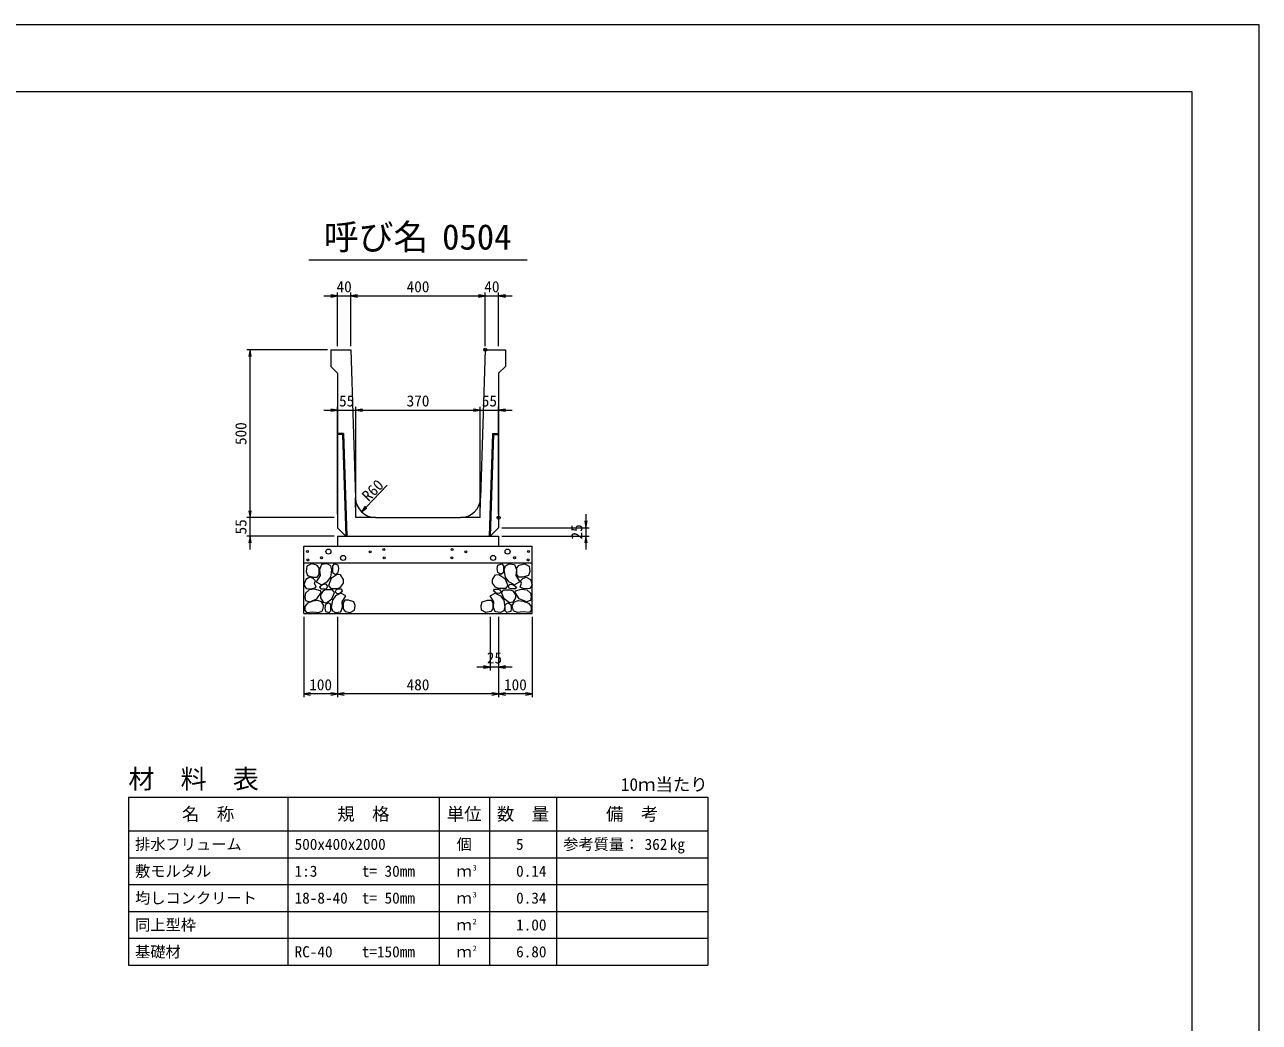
# Model space of a CAD drawing. Units: millimetres at full size. Extents: x 33640 to 42050, y -5940 to 0.
# Drawn here: x 38374 to 42050, y -2970 to 0 of the extents above; entities that cross this region are included whole.
import ezdxf
from ezdxf.enums import TextEntityAlignment as Align

# ---------------------------------------------------------------- set-up
doc = ezdxf.new("R2010")
doc.units = ezdxf.units.MM
doc.header["$LTSCALE"] = 18
doc.header["$PDMODE"] = 32
doc.header["$PDSIZE"] = 9
doc.linetypes.add('DASHED_SPACED', pattern=[12, 6, -6])
for name, color, linetype, lineweight in [('D-DCR-HCHn', 4, 'Continuous', 9), ('D-MTR-FRAM', 7, 'Continuous', 13), ('D-MTR-LINE', 7, 'Continuous', 13), ('D-STR-DIM', 7, 'Continuous', 13), ('D-STR-STRn', 1, 'Continuous', 13), ('D-TTL', 2, 'Continuous', 13), ('D-TTL-TXT', 7, 'Continuous', 13)]:
    doc.layers.add(name, color=color, linetype=linetype, lineweight=lineweight)
doc.layers.add('D-MTR', color=7, linetype='Continuous')
doc.layers.add('D-MTR-TXT', color=7, linetype='Continuous')
doc.styles.add('ＭＳ ゴシック', font='')
doc.styles.get('ＭＳ ゴシック').set_extended_font_data('MS Gothic')

# ---------------------------------------------------------------- blocks, each defined once
blk = doc.blocks.new('open_arrow')
at = {"color": 0, "linetype": 'Continuous', "lineweight": -2}
blk.add_lwpolyline([(7.5, 1.25), (0, 0), (7.5, -1.25)], dxfattribs=at)

msp = doc.modelspace()

# ---------------------------------------------------------------- linework, layer by layer
at = {"layer": 'D-DCR-HCHn'}
for points in [[(39243.4, -1608.8), (39227.8, -1605.34), (39213.93, -1612.27), (39212.19, -1627.87), (39215.66, -1640.01), (39233, -1645.21), (39245.13, -1645.21), (39250.33, -1636.54), (39250.33, -1617.47)], [(39257.27, -1607.07), (39252.07, -1622.67), (39253.8, -1640.01), (39241.67, -1659.08), (39257.27, -1667.75), (39274.6, -1659.08), (39285, -1645.21), (39288.47, -1622.67), (39285, -1610.54), (39274.6, -1605.34)], [(39290.21, -1610.54), (39290.21, -1631.34), (39298.87, -1636.54), (39307.54, -1631.34), (39309.28, -1619.21), (39307.54, -1608.8), (39295.41, -1605.34)], [(39799.79, -1610.54), (39799.79, -1631.34), (39791.13, -1636.54), (39782.46, -1631.34), (39780.72, -1619.21), (39782.46, -1608.8), (39794.59, -1605.34)], [(39832.73, -1607.07), (39837.93, -1622.67), (39836.2, -1640.01), (39848.33, -1659.08), (39832.73, -1667.75), (39815.4, -1659.08), (39805, -1645.21), (39801.53, -1622.67), (39805, -1610.54), (39815.4, -1605.34)], [(39846.6, -1608.8), (39862.2, -1605.34), (39876.07, -1612.27), (39877.81, -1627.87), (39874.34, -1640.01), (39857, -1645.21), (39844.87, -1645.21), (39839.67, -1636.54), (39839.67, -1617.47)], [(39210.46, -1652.14), (39205.26, -1667.75), (39212.19, -1678.15), (39229.53, -1679.88), (39241.37, -1674.8), (39236.46, -1662.55), (39239.93, -1655.61), (39233, -1648.68), (39222.6, -1645.21)], [(39286.74, -1648.68), (39278.07, -1669.48), (39285, -1678.15), (39305.81, -1678.15), (39314.48, -1674.68), (39323.14, -1662.55), (39323.14, -1652.14), (39314.48, -1638.28), (39304.07, -1636.54)], [(39803.26, -1648.68), (39811.93, -1669.48), (39805, -1678.15), (39784.19, -1678.15), (39775.52, -1674.68), (39766.86, -1662.55), (39766.86, -1652.14), (39775.52, -1638.28), (39785.93, -1636.54)], [(39879.54, -1652.14), (39884.74, -1667.75), (39877.81, -1678.15), (39860.47, -1679.88), (39848.63, -1674.8), (39853.54, -1662.55), (39850.07, -1655.61), (39857, -1648.68), (39867.4, -1645.21)], [(39243.37, -1709.74), (39256.21, -1690.48), (39254.6, -1685.67), (39236.95, -1680.85), (39220.89, -1682.46), (39209.66, -1692.09), (39208.05, -1703.32), (39209.66, -1714.56), (39222.5, -1717.77)], [(39260.73, -1667.75), (39252.07, -1674.68), (39255.53, -1679.88), (39267.67, -1679.88), (39272.87, -1678.15), (39276.34, -1671.21), (39271.14, -1666.01)], [(39288.31, -1709.74), (39296.34, -1690.48), (39289.92, -1682.46), (39270.65, -1682.46), (39262.63, -1685.67), (39254.6, -1696.9), (39254.6, -1706.53), (39262.63, -1719.37), (39272.26, -1720.98)], [(39312.39, -1692.09), (39320.41, -1685.67), (39317.2, -1680.85), (39305.97, -1680.85), (39301.15, -1682.46), (39297.94, -1688.88), (39302.76, -1693.69)], [(39777.61, -1692.09), (39769.59, -1685.67), (39772.8, -1680.85), (39784.03, -1680.85), (39788.85, -1682.46), (39792.06, -1688.88), (39787.24, -1693.69)], [(39801.69, -1709.74), (39793.66, -1690.48), (39800.08, -1682.46), (39819.35, -1682.46), (39827.37, -1685.67), (39835.4, -1696.9), (39835.4, -1706.53), (39827.37, -1719.37), (39817.74, -1720.98)], [(39829.27, -1667.75), (39837.93, -1674.68), (39834.47, -1679.88), (39822.33, -1679.88), (39817.13, -1678.15), (39813.66, -1671.21), (39818.86, -1666.01)], [(39846.63, -1709.74), (39833.79, -1690.48), (39835.4, -1685.67), (39853.05, -1680.85), (39869.11, -1682.46), (39880.34, -1692.09), (39881.95, -1703.32), (39880.34, -1714.56), (39867.5, -1717.77)], [(39249.79, -1749.87), (39261.02, -1745.06), (39264.23, -1729.01), (39257.81, -1717.77), (39246.58, -1714.56), (39232.13, -1716.16), (39216.08, -1722.58), (39208.05, -1732.22), (39208.05, -1743.45), (39212.87, -1749.87), (39232.13, -1748.27)], [(39285.1, -1745.06), (39285.1, -1725.8), (39277.08, -1720.98), (39269.05, -1725.8), (39267.44, -1737.03), (39269.05, -1746.66), (39280.29, -1749.87)], [(39315.6, -1748.27), (39320.41, -1733.82), (39318.81, -1717.77), (39330.05, -1700.11), (39315.6, -1692.09), (39299.55, -1700.11), (39289.92, -1712.95), (39286.71, -1733.82), (39289.92, -1745.06), (39299.55, -1749.87)], [(39328.44, -1746.66), (39342.89, -1749.87), (39355.73, -1743.45), (39357.33, -1729.01), (39354.12, -1717.77), (39338.07, -1712.95), (39326.84, -1712.95), (39322.02, -1720.98), (39322.02, -1738.64)], [(39761.56, -1746.66), (39747.11, -1749.87), (39734.27, -1743.45), (39732.67, -1729.01), (39735.88, -1717.77), (39751.93, -1712.95), (39763.16, -1712.95), (39767.98, -1720.98), (39767.98, -1738.64)], [(39774.4, -1748.27), (39769.59, -1733.82), (39771.19, -1717.77), (39759.95, -1700.11), (39774.4, -1692.09), (39790.45, -1700.11), (39800.08, -1712.95), (39803.29, -1733.82), (39800.08, -1745.06), (39790.45, -1749.87)], [(39804.9, -1745.06), (39804.9, -1725.8), (39812.92, -1720.98), (39820.95, -1725.8), (39822.56, -1737.03), (39820.95, -1746.66), (39809.71, -1749.87)], [(39840.21, -1749.87), (39828.98, -1745.06), (39825.77, -1729.01), (39832.19, -1717.77), (39843.42, -1714.56), (39857.87, -1716.16), (39873.92, -1722.58), (39881.95, -1732.22), (39881.95, -1743.45), (39877.13, -1749.87), (39857.87, -1748.27)]]:
    msp.add_lwpolyline(points, close=True, dxfattribs=at)
for centre, radius in [((39215.73, -1568.54), 3), ((39278.34, -1568.54), 7.5), ((39321.66, -1587.54), 7.5), ((39402.71, -1569.34), 3), ((39443.13, -1562.49), 3), ((39646.87, -1562.49), 3), ((39687.29, -1569.34), 3), ((39768.34, -1587.54), 7.5), ((39811.66, -1568.54), 7.5), ((39874.27, -1568.54), 3), ((39216.87, -1593.59), 3), ((39257.29, -1586.75), 3), ((39444.27, -1587.54), 3), ((39645.73, -1587.54), 3), ((39832.71, -1586.75), 3), ((39873.13, -1593.59), 3)]:
    msp.add_circle(centre, radius, dxfattribs=at)
at = {"layer": 'D-MTR-FRAM'}
for p, q in [((38682.5, -2300), (40407.5, -2300)), ((38682.5, -2300), (38682.5, -2800)), ((40407.5, -2300), (40407.5, -2800)), ((38682.5, -2800), (40407.5, -2800))]:
    msp.add_line(p, q, dxfattribs=at)
at = {"layer": 'D-MTR-LINE'}
for p, q in [((39157.5, -2300), (39157.5, -2800)), ((39607.5, -2300), (39607.5, -2800)), ((39757.5, -2300), (39757.5, -2800)), ((39957.5, -2300), (39957.5, -2800)), ((38682.5, -2400), (40407.5, -2400)), ((38682.5, -2480), (40407.5, -2480)), ((38682.5, -2560), (40407.5, -2560)), ((38682.5, -2640), (40407.5, -2640)), ((38682.5, -2720), (40407.5, -2720))]:
    msp.add_line(p, q, dxfattribs=at)
at = {"layer": 'D-STR-DIM'}
for p, q in [((39265, -807.5), (39385, -807.5)), ((39305, -957.5), (39305, -797.5)), ((39345, -957.5), (39345, -797.5)), ((39345, -957.5), (39345, -797.5)), ((39345, -807.5), (39745, -807.5)), ((39705, -807.5), (39825, -807.5)), ((39745, -957.5), (39745, -797.5)), ((39745, -957.5), (39745, -797.5)), ((39785, -957.5), (39785, -797.5)), ((39275, -967.5), (39035, -967.5)), ((39045, -1467.5), (39045, -967.5)), ((39305, -1457.5), (39305, -1137.5)), ((39360, -1457.5), (39360, -1137.5)), ((39360, -1457.5), (39360, -1137.5)), ((39730, -1457.5), (39730, -1137.5)), ((39730, -1457.5), (39730, -1137.5)), ((39785, -1457.5), (39785, -1137.5)), ((39265, -1147.5), (39400, -1147.5)), ((39360, -1147.5), (39730, -1147.5)), ((39690, -1147.5), (39825, -1147.5)), ((39045, -1562.5), (39045, -1427.5)), ((39295, -1467.5), (39035, -1467.5)), ((39295, -1467.5), (39035, -1467.5)), ((40045, -1457.5), (40045, -1562.5)), ((39795, -1497.5), (40055, -1497.5)), ((39295, -1522.5), (39035, -1522.5)), ((39795, -1522.5), (40055, -1522.5)), ((39205, -1762.5), (39205, -2002.5)), ((39305, -1762.5), (39305, -2002.5)), ((39305, -1762.5), (39305, -2002.5)), ((39760, -1762.5), (39760, -1922.5)), ((39785, -1762.5), (39785, -1922.5)), ((39785, -1762.5), (39785, -2002.5)), ((39785, -1762.5), (39785, -2002.5)), ((39885, -1762.5), (39885, -2002.5)), ((39825, -1912.5), (39720, -1912.5)), ((39305, -1992.5), (39205, -1992.5)), ((39785, -1992.5), (39305, -1992.5)), ((39885, -1992.5), (39785, -1992.5))]:
    msp.add_line(p, q, dxfattribs=at)
msp.add_lwpolyline([(39376.63, -1450.45), (39390.41, -1435.96), (39452.68, -1370.51)], dxfattribs=at)
at = {"layer": 'D-STR-STRn'}
for p, q in [((39285, -967.5), (39345, -967.5)), ((39285, -967.5), (39285, -1017.5)), ((39345, -967.5), (39358.54, -1409)), ((39745, -967.5), (39731.46, -1409)), ((39745, -967.5), (39805, -967.5)), ((39805, -967.5), (39805, -1017.5)), ((39285, -1017.5), (39305, -1037.5)), ((39805, -1017.5), (39785, -1037.5)), ((39305, -1037.5), (39305, -1497.5)), ((39785, -1037.5), (39785, -1497.5)), ((39323, -1217.42), (39305, -1217.5)), ((39320.08, -1220.43), (39305.01, -1220.5)), ((39320.08, -1220.43), (39330, -1522.5)), ((39323, -1217.42), (39333, -1522.42)), ((39767, -1217.42), (39757, -1522.42)), ((39769.92, -1220.43), (39760, -1522.5)), ((39767, -1217.42), (39785, -1217.5)), ((39769.92, -1220.43), (39784.99, -1220.5)), ((39418.52, -1467.5), (39671.48, -1467.5)), ((39330, -1522.5), (39305, -1497.5)), ((39760, -1522.5), (39785, -1497.5)), ((39305, -1522.5), (39305, -1552.5)), ((39305, -1522.5), (39785, -1522.5)), ((39330, -1522.5), (39760, -1522.5)), ((39785, -1522.5), (39785, -1552.5)), ((39205, -1752.5), (39205, -1552.5)), ((39205, -1552.5), (39885, -1552.5)), ((39885, -1752.5), (39885, -1552.5)), ((39205, -1602.5), (39885, -1602.5)), ((39205, -1752.5), (39885, -1752.5))]:
    msp.add_line(p, q, dxfattribs=at)
at = {"layer": 'D-STR-STRn', "color": 2, "linetype": 'DASHED_SPACED'}
for p, q in [((39360, -1467.5), (39358.54, -1409)), ((39730, -1467.5), (39731.46, -1409)), ((39418.52, -1467.5), (39360, -1467.5)), ((39730, -1467.5), (39671.48, -1467.5))]:
    msp.add_line(p, q, dxfattribs=at)
at = {"layer": 'D-STR-STRn'}
for centre, start, end in [((39418.52, -1407.5), 181.4321, 270), ((39671.48, -1407.5), 270, 358.5679)]:
    msp.add_arc(centre, 60, start, end, dxfattribs=at)
for p in [(39745, -967.5), (39785, -1467.5)]:
    msp.add_point(p, dxfattribs=at)
at = {"layer": 'D-TTL'}
for points in [[(33640, -5940), (42050, -5940), (42050, 0), (33640, 0)], [(33840, -5740), (41850, -5740), (41850, -200), (33840, -200)]]:
    msp.add_lwpolyline(points, close=True, dxfattribs=at)
at = {"layer": 'D-TTL-TXT'}
msp.add_line((39220, -700), (39870, -700), dxfattribs=at)

# ---------------------------------------------------------------- block references
at = {"layer": 'D-STR-DIM', "xscale": 2.67, "yscale": 2.67}
for p, rotation in [((39305, -807.5), 180), ((39745, -807.5), 180), ((39745, -807.5), 180), ((39045, -967.5), 270), ((39305, -1147.5), 180), ((39730, -1147.5), 180), ((39730, -1147.5), 180), ((39376.63, -1450.45), 46.4), ((39045, -1467.5), 90), ((39045, -1467.5), 90), ((40045, -1497.5), 90), ((39045, -1522.5), 270), ((40045, -1522.5), 270), ((39760, -1912.5), 180), ((39305, -1992.5), 180), ((39785, -1992.5), 180), ((39885, -1992.5), 180)]:
    msp.add_blockref('open_arrow', p, dxfattribs=dict(at, rotation=rotation))
for p in [(39345, -807.5), (39345, -807.5), (39785, -807.5), (39360, -1147.5), (39360, -1147.5), (39785, -1147.5), (39785, -1912.5), (39205, -1992.5), (39305, -1992.5), (39785, -1992.5)]:
    msp.add_blockref('open_arrow', p, dxfattribs=at)

# ---------------------------------------------------------------- texts
at = {"layer": 'D-MTR', "style": 'ＭＳ ゴシック'}
msp.add_text('材\u3000料\u3000表', height=56.96, dxfattribs=at).set_placement((38682.5, -2290.92), align=Align.BOTTOM_LEFT)
msp.add_text('10ｍ当たり', height=37.98, dxfattribs=at).set_placement((40407.5, -2292.28), align=Align.BOTTOM_RIGHT)
at = {"layer": 'D-MTR-TXT', "style": 'ＭＳ ゴシック'}
for s, height, p in [('名\u3000称', 37.98, (38920, -2350)), ('規\u3000格', 37.98, (39382.5, -2350)), ('単位', 37.98, (39682.5, -2350)), ('数\u3000量', 37.98, (39857.5, -2350)), ('備\u3000考', 37.98, (40182.5, -2350)), ('個', 33.23, (39682.5, -2440)), ('ｍ', 33.23, (39682.5, -2520)), ('ｍ', 33.23, (39682.5, -2600)), ('ｍ', 33.23, (39682.5, -2680)), ('ｍ', 33.23, (39682.5, -2760))]:
    msp.add_text(s, height=height, dxfattribs=at).set_placement(p, align=Align.MIDDLE_CENTER)
for s, p in [('排水フリューム', (38702.5, -2440)), ('500x400x2000', (39177.5, -2440)), ('参考質量：    kg', (39977.5, -2440)), ('敷モルタル', (38702.5, -2520)), ('1:3', (39177.5, -2520)), ('t= 30mm', (39377.5, -2520)), ('均しコンクリート', (38702.5, -2600)), ('18-8-40', (39177.5, -2600)), ('t= 50mm', (39377.5, -2600)), ('同上型枠', (38702.5, -2680)), ('基礎材', (38702.5, -2760)), ('RC-40', (39177.5, -2760)), ('t=150mm', (39377.5, -2760))]:
    msp.add_text(s, height=33.23, dxfattribs=at).set_placement(p, align=Align.MIDDLE_LEFT)
for s, p in [('5', (39859.28, -2440)), ('362', (40287.5, -2440))]:
    msp.add_text(s, height=33.23, dxfattribs=at).set_placement(p, align=Align.MIDDLE_RIGHT)
for s, p in [('3', (39707.5, -2523.19)), ('3', (39707.5, -2603.19)), ('2', (39707.5, -2683.19)), ('2', (39707.5, -2763.19))]:
    msp.add_text(s, height=16.61, dxfattribs=at).set_placement(p, align=Align.BOTTOM_LEFT)
at = {"layer": 'D-MTR-TXT', "color": 6, "style": 'ＭＳ ゴシック'}
for s, p in [('0.14', (39927.5, -2520)), ('0.34', (39927.5, -2600)), ('1.00', (39927.5, -2680)), ('6.80', (39927.5, -2760))]:
    msp.add_text(s, height=33.23, dxfattribs=at).set_placement(p, align=Align.MIDDLE_RIGHT)
at = {"layer": 'D-STR-DIM', "style": 'ＭＳ ゴシック'}
for s, p in [('40', (39325, -780)), ('400', (39545, -780)), ('40', (39765, -780)), ('55', (39332.5, -1120)), ('370', (39545, -1120)), ('55', (39757.5, -1120)), ('25', (39772.5, -1885)), ('100', (39255, -1965)), ('480', (39545, -1965)), ('100', (39835, -1965))]:
    msp.add_text(s, height=33.23, dxfattribs=at).set_placement(p, align=Align.MIDDLE_CENTER)
for s, p in [('500', (39017.5, -1217.5)), ('55', (39017.5, -1495)), ('25', (40017.5, -1510))]:
    msp.add_text(s, height=33.23, rotation=90, dxfattribs=at).set_placement(p, align=Align.MIDDLE_CENTER)
msp.add_text('R60', height=33.23, rotation=45, dxfattribs=at).set_placement((39385.9, -1410.17), align=Align.MIDDLE_LEFT)
at = {"layer": 'D-TTL-TXT', "style": 'ＭＳ ゴシック'}
for s, p in [('呼び名', (39420, -692.5)), ('0504', (39720, -692.5))]:
    msp.add_text(s, height=75.95, dxfattribs=at).set_placement(p, align=Align.BOTTOM_CENTER)

doc.saveas('drawing.dxf')
